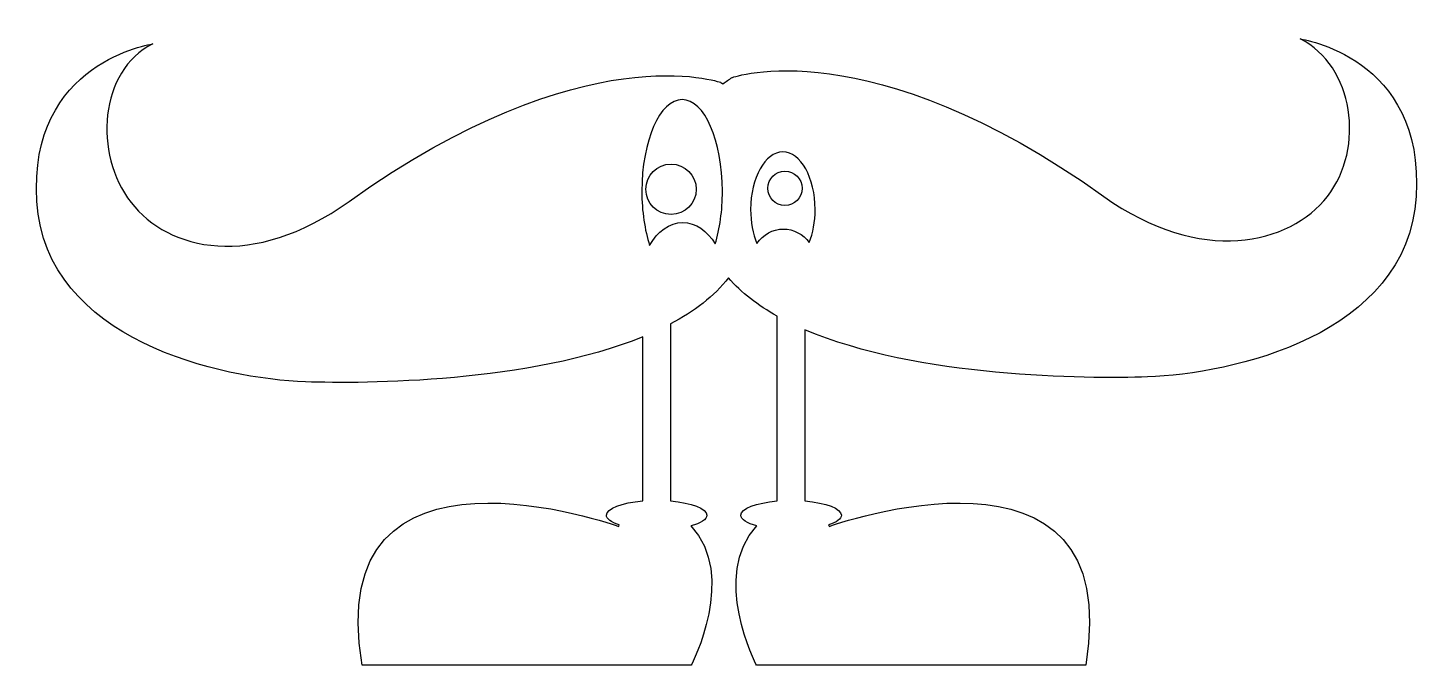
# Model space of a CAD drawing. Header units: centimetres. Extents: x -9.2 to 9.2, y -4.1 to 4.3.
import ezdxf

# ---------------------------------------------------------------- set-up
doc = ezdxf.new("R2010")
doc.units = ezdxf.units.CM
doc.header["$MEASUREMENT"] = 0
doc.layers.add('Camada 1', color=7, linetype='Continuous')

msp = doc.modelspace()

# ---------------------------------------------------------------- linework, layer by layer
at = {"layer": 'Camada 1'}
for points, knots in [([(7.55499, 4.12303), (8.26362, 3.76865), (8.41227, 2.68886), (7.91474, 2.04735), (7.91474, 2.04735), (7.42248, 1.41254), (6.2454, 1.1365), (4.97019, 2.04735), (4.97019, 2.04735), (1.86312, 4.26659), (0.07467, 3.61392), (0.07467, 3.61392), (0.07467, 3.61392), (0.03157, 3.58786), (-0.00865, 3.56008), (-0.04627, 3.53079), (-0.04627, 3.53079), (-0.05566, 3.53688), (-0.065, 3.54283), (-0.07463, 3.54865), (-0.07463, 3.54865), (-0.07463, 3.54865), (-1.86313, 4.2014), (-4.97014, 1.98208), (-4.97014, 1.98208), (-6.24543, 1.07123), (-7.3498, 1.3343), (-7.84214, 1.96898), (-7.84214, 1.96898), (-8.33961, 2.61048), (-8.26357, 3.70337), (-7.55486, 4.05776), (-7.55486, 4.05776), (-7.55486, 4.05776), (-9.1998, 3.82273), (-9.08227, 1.98208), (-9.08227, 1.98208), (-8.96474, 0.14143), (-6.64101, -0.35467), (-5.54445, -0.39383), (-5.54445, -0.39383), (-4.76295, -0.42174), (-2.57829, -0.4056), (-1.10212, 0.19855), (-1.10212, 0.19855), (-1.10212, 0.19855), (-1.10212, -1.96265), (-1.10212, -1.96265), (-1.10212, -1.96265), (-1.37866, -1.9858), (-1.58133, -2.06039), (-1.58133, -2.149), (-1.58133, -2.149), (-1.58133, -2.19832), (-1.51778, -2.2433), (-1.41395, -2.27769), (-1.41395, -2.27769), (-1.41898, -2.28983), (-1.42157, -2.29724), (-1.42157, -2.29724), (-1.42157, -2.29724), (-1.42157, -2.29724), (-5.34685, -0.88235), (-4.79911, -4.12302), (-4.79911, -4.12302), (-4.79911, -4.12302), (-0.46313, -4.12303), (-0.46313, -4.12303), (-0.46313, -4.12303), (-0.46313, -4.12303), (0.14975, -2.93973), (-0.47006, -2.29106), (-0.47006, -2.29106), (-0.33973, -2.25574), (-0.25773, -2.20523), (-0.25773, -2.14901), (-0.25773, -2.14901), (-0.25773, -2.0604), (-0.46035, -1.98581), (-0.73697, -1.96266), (-0.73697, -1.96266), (-0.73697, -1.96266), (-0.73697, 0.36848), (-0.73697, 0.36848), (-0.73697, 0.36848), (-0.42511, 0.53392), (-0.16147, 0.73363), (0.0268, 0.97493), (0.0268, 0.97493), (0.19523, 0.77998), (0.41426, 0.61354), (0.66818, 0.47122), (0.66818, 0.47122), (0.66818, 0.47122), (0.66818, -1.96268), (0.66818, -1.96268), (0.66818, -1.96268), (0.39164, -1.98583), (0.18889, -2.06042), (0.18889, -2.14903), (0.18889, -2.14903), (0.18889, -2.20525), (0.27115, -2.25576), (0.40143, -2.29108), (0.40143, -2.29108), (-0.21838, -2.93979), (0.39442, -4.12305), (0.39442, -4.12305), (0.39442, -4.12305), (0.39442, -4.12305), (4.73041, -4.12306), (4.73041, -4.12306), (4.73041, -4.12306), (5.27807, -0.88242), (1.35287, -2.29728), (1.35287, -2.29728), (1.35287, -2.29728), (1.35287, -2.29728), (1.35036, -2.28987), (1.34533, -2.27773), (1.34533, -2.27773), (1.44902, -2.24333), (1.51263, -2.19835), (1.51263, -2.14904), (1.51263, -2.14904), (1.51263, -2.06043), (1.30991, -1.98584), (1.03336, -1.96269), (1.03336, -1.96269), (1.03336, -1.96269), (1.03336, 0.29233), (1.03336, 0.29233), (1.03336, 0.29233), (2.50958, -0.34005), (4.75078, -0.35698), (5.54459, -0.32854), (5.54459, -0.32854), (6.64113, -0.28938), (8.96486, 0.20671), (9.08231, 2.04731), (9.08231, 2.04731), (9.19985, 3.888), (7.55499, 4.12303), (7.55499, 4.12303)], [0, 0, 0, 0, 0.02702703, 0.02702703, 0.02702703, 0.02702703, 0.05405405, 0.05405405, 0.05405405, 0.05405405, 0.08108108, 0.08108108, 0.08108108, 0.08108108, 0.10810811, 0.10810811, 0.10810811, 0.10810811, 0.13513514, 0.13513514, 0.13513514, 0.13513514, 0.16216216, 0.16216216, 0.16216216, 0.16216216, 0.18918919, 0.18918919, 0.18918919, 0.18918919, 0.21621622, 0.21621622, 0.21621622, 0.21621622, 0.24324324, 0.24324324, 0.24324324, 0.24324324, 0.27027027, 0.27027027, 0.27027027, 0.27027027, 0.2972973, 0.2972973, 0.2972973, 0.2972973, 0.32432432, 0.32432432, 0.32432432, 0.32432432, 0.35135135, 0.35135135, 0.35135135, 0.35135135, 0.37837838, 0.37837838, 0.37837838, 0.37837838, 0.40540541, 0.40540541, 0.40540541, 0.40540541, 0.43243243, 0.43243243, 0.43243243, 0.43243243, 0.45945946, 0.45945946, 0.45945946, 0.45945946, 0.48648649, 0.48648649, 0.48648649, 0.48648649, 0.51351351, 0.51351351, 0.51351351, 0.51351351, 0.54054054, 0.54054054, 0.54054054, 0.54054054, 0.56756757, 0.56756757, 0.56756757, 0.56756757, 0.59459459, 0.59459459, 0.59459459, 0.59459459, 0.62162162, 0.62162162, 0.62162162, 0.62162162, 0.64864865, 0.64864865, 0.64864865, 0.64864865, 0.67567568, 0.67567568, 0.67567568, 0.67567568, 0.7027027, 0.7027027, 0.7027027, 0.7027027, 0.72972973, 0.72972973, 0.72972973, 0.72972973, 0.75675676, 0.75675676, 0.75675676, 0.75675676, 0.78378378, 0.78378378, 0.78378378, 0.78378378, 0.81081081, 0.81081081, 0.81081081, 0.81081081, 0.83783784, 0.83783784, 0.83783784, 0.83783784, 0.86486486, 0.86486486, 0.86486486, 0.86486486, 0.89189189, 0.89189189, 0.89189189, 0.89189189, 0.91891892, 0.91891892, 0.91891892, 0.91891892, 0.94594595, 0.94594595, 0.94594595, 0.94594595, 1, 1, 1, 1]), ([(-0.14917, 1.4237), (-0.25167, 1.59531), (-0.40428, 1.70434), (-0.57483, 1.70434), (-0.57483, 1.70434), (-0.75226, 1.70434), (-0.91008, 1.58649), (-1.01248, 1.40274), (-1.01248, 1.40274), (-1.07683, 1.6025), (-1.11493, 1.84904), (-1.11493, 2.11566), (-1.11493, 2.11566), (-1.11493, 2.78257), (-0.87728, 3.32301), (-0.58412, 3.32301), (-0.58412, 3.32301), (-0.29104, 3.32301), (-0.05345, 2.78255), (-0.05345, 2.11566), (-0.05345, 2.11566), (-0.05339, 1.85822), (-0.08877, 1.61962), (-0.14917, 1.4237)], [0, 0, 0, 0, 0.14285714, 0.14285714, 0.14285714, 0.14285714, 0.28571429, 0.28571429, 0.28571429, 0.28571429, 0.42857143, 0.42857143, 0.42857143, 0.42857143, 0.57142857, 0.57142857, 0.57142857, 0.57142857, 0.71428571, 0.71428571, 0.71428571, 0.71428571, 1, 1, 1, 1]), ([(1.09061, 1.4424), (1.00859, 1.54998), (0.88667, 1.61837), (0.7502, 1.61837), (0.7502, 1.61837), (0.60815, 1.61837), (0.48197, 1.54437), (0.4, 1.4293), (0.4, 1.4293), (0.34854, 1.55453), (0.31824, 1.70902), (0.31824, 1.87618), (0.31824, 1.87618), (0.31824, 2.29425), (0.50818, 2.63307), (0.74266, 2.63307), (0.74266, 2.63307), (0.97714, 2.63307), (1.16734, 2.29422), (1.16734, 1.87618), (1.16734, 1.87618), (1.16732, 1.71484), (1.13887, 1.56527), (1.09061, 1.4424)], [0, 0, 0, 0, 0.14285714, 0.14285714, 0.14285714, 0.14285714, 0.28571429, 0.28571429, 0.28571429, 0.28571429, 0.42857143, 0.42857143, 0.42857143, 0.42857143, 0.57142857, 0.57142857, 0.57142857, 0.57142857, 0.71428571, 0.71428571, 0.71428571, 0.71428571, 1, 1, 1, 1]), ([(-0.73009, 2.47393), (-0.91331, 2.47393), (-1.06172, 2.32542), (-1.06172, 2.14217), (-1.06172, 2.14217), (-1.06172, 1.959), (-0.91334, 1.81046), (-0.73009, 1.81046), (-0.73009, 1.81046), (-0.54684, 1.81046), (-0.39838, 1.959), (-0.39838, 2.14217), (-0.39838, 2.14217), (-0.39838, 2.32542), (-0.54684, 2.47393), (-0.73009, 2.47393)], [0, 0, 0, 0, 0.2, 0.2, 0.2, 0.2, 0.4, 0.4, 0.4, 0.4, 0.6, 0.6, 0.6, 0.6, 1, 1, 1, 1]), ([(0.76922, 2.38101), (0.64463, 2.38101), (0.54358, 2.28004), (0.54358, 2.15545), (0.54358, 2.15545), (0.54358, 2.03094), (0.64462, 1.92997), (0.76922, 1.92997), (0.76922, 1.92997), (0.89379, 1.92997), (0.99483, 2.03094), (0.99483, 2.15545), (0.99483, 2.15545), (0.99486, 2.28005), (0.89379, 2.38101), (0.76922, 2.38101)], [0, 0, 0, 0, 0.2, 0.2, 0.2, 0.2, 0.4, 0.4, 0.4, 0.4, 0.6, 0.6, 0.6, 0.6, 1, 1, 1, 1])]:
    msp.add_open_spline(points, degree=3, knots=knots, dxfattribs=at)

doc.saveas('drawing.dxf')
